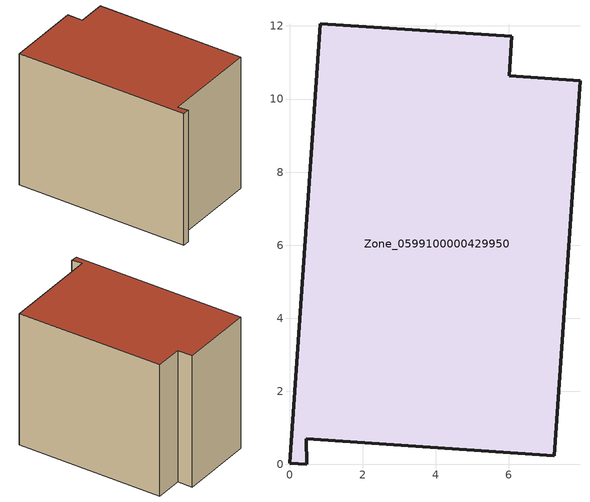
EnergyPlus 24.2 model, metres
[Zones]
Zone_0599100000429950
 floor ground (C_G): 7.95,10.51 7.25,0.24 0.46,0.7 0.47,0 0,0.03 0.84,12.07 6.08,11.71 6.01,10.64 z7.58
 wall outside (C_F): 6.01,10.64 6.08,11.71 0.84,12.07 0,0.03 0.47,0 0.46,0.7 7.25,0.24 7.95,10.51 6.01,10.64 z7.58:17.05
 roof outside (C_R): 7.25,0.24 7.95,10.51 6.01,10.64 6.08,11.71 0.84,12.07 0,0.03 0.47,0 0.46,0.7 z17.05
[BUILDING]
Pand.0599100000429950: North Axis=0; Terrain=City; Loads Convergence Tolerance Value=0.04; Temperature Convergence Tolerance Value=0.4; Solar Distribution=FullExterior; Maximum Number of Warmup Days=25; Minimum Number of Warmup Days=1
[Site:Location]
Rotterdam.The.Hague.AP_ZH_NLD Design_Conditions: Latitude=51.96; Longitude=4.45; Time Zone=1; Elevation=-4.5
[SITE:GROUNDTEMPERATURE:BUILDINGSURFACE]
18, 18, 18, 18, 18, 18, 18, 18, 18, 18, 18, 18
[MATERIAL] Thermal Absorptance=0.9; Solar Absorptance=0.7; Visible Absorptance=0.7
Name | Roughness | Thickness | Conductivity | Density | Specific Heat
G.TI.2006-2014 | MediumSmooth | 0.15 | 0.06 | 540 | 1210
F.TI.2006-2014 | Rough | 0.3 | 0.12 | 1920 | 840
R.TI.2006-2014 | MediumRough | 0.2 | 0.08 | 1500 | 1000
[CONSTRUCTION]
C_G: G.TI.2006-2014
C_F: F.TI.2006-2014
C_R: R.TI.2006-2014
[ZONE]
Zone_0599100000429950: Type=1; Multiplier=1; Ceiling Height=Autocalculate; Volume=Autocalculate; Floor Area=autocalculate; Part of Total Floor Area=Yes
[ZONEINFILTRATION:DESIGNFLOWRATE]
Infil_Zone_0599100000429950: Zone or ZoneList or Space or SpaceList=Zone_0599100000429950; Schedule=AlwaysOn; Design Flow Rate Calculation Method=Flow/Area; Flow Rate per Floor Area=0.0015; Constant Term Coefficient=1; Temperature Term Coefficient=0; Velocity Term Coefficient=0; Velocity Squared Term Coefficient=0
[HVACTEMPLATE:ZONE:IDEALLOADSAIRSYSTEM]
Zone_0599100000429950: Maximum Heating Supply Air Temperature=50; Minimum Cooling Supply Air Temperature=13; Maximum Heating Supply Air Humidity Ratio=0.0156; Minimum Cooling Supply Air Humidity Ratio=0.0077; Heating Limit=NoLimit; Cooling Limit=NoLimit; Dehumidification Control Type=ConstantSensibleHeatRatio; Cooling Sensible Heat Ratio=0.7; Dehumidification Setpoint=60; Humidification Control Type=None; Humidification Setpoint=30; Outdoor Air Method=None; Outdoor Air Flow Rate per Person=0.00944; Outdoor Air Flow Rate per Zone Floor Area=0; Outdoor Air Flow Rate per Zone=0; Demand Controlled Ventilation Type=None; Outdoor Air Economizer Type=NoEconomizer; Heat Recovery Type=None; Sensible Heat Recovery Effectiveness=0.7; Latent Heat Recovery Effectiveness=0.65
[ZONECONTROL:THERMOSTAT]
ThermostatControl_Zone_0599100000429950: Zone or ZoneList=Zone_0599100000429950; Control Type Schedule=DualSetpointControlType; Control 1=Thermostat_Zone_0599100000429950; Temperature Difference Between Cutout And Setpoint=0
[THERMOSTATSETPOINT:DUALSETPOINT]
Thermostat_Zone_0599100000429950: Heating Setpoint Temperature Schedule=HeatingSetpoint_Zone_0599100000429950; Cooling Setpoint Temperature Schedule=CoolingSetpoint_Zone_0599100000429950
[SCHEDULE:COMPACT]
HeatingSetpoint_Zone_0599100000429950: Through: 12/31, For: AllDays, Until: 24:00, 21
CoolingSetpoint_Zone_0599100000429950: Through: 12/31, For: AllDays, Until: 24:00, 24
DualSetpointControlType: Through: 12/31, For: AllDays, Until: 24:00, 4
AlwaysOn: Through: 12/31, For: AllDays, Until: 24:00, 1
